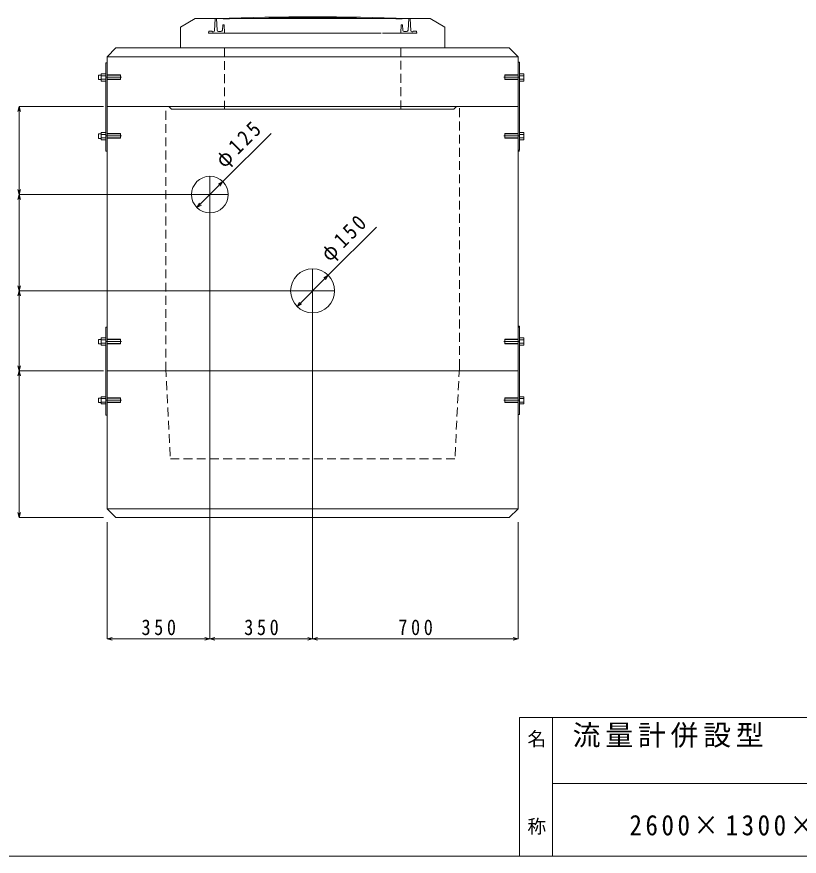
# Model space of a CAD drawing. Units: millimetres at full size, sheet at 1:25; details may follow other scales. Extents: x -16517 to 5598, y -6942 to 5880.
# Drawn here: x -1252 to 1413, y -3523 to -663 of the extents above; entities that cross this region are included whole.
import ezdxf

# ---------------------------------------------------------------- set-up
doc = ezdxf.new("R2010")
doc.units = ezdxf.units.MM
doc.header["$LTSCALE"] = 25
doc.linetypes.add('CHAIN2', pattern=[12, 9, -1, 1, -1])
doc.linetypes.add('DASHED1', pattern=[1.8, 1.2, -0.6])
for name, color, linetype, lineweight in [('0-1_製品図', 4, 'Continuous', 9), ('0-3', 7, 'Continuous', 9), ('1-0', 7, 'Continuous', 9)]:
    doc.layers.add(name, color=color, linetype=linetype, lineweight=lineweight)
doc.styles.add('@ＭＳ ゴシック', font='')
doc.styles.add('ＭＳ ゴシック', font='')
doc.styles.get('@ＭＳ ゴシック').set_extended_font_data('@MS Gothic')
doc.styles.get('ＭＳ ゴシック').set_extended_font_data('MS Gothic')

msp = doc.modelspace()

# ---------------------------------------------------------------- linework, layer by layer
at = {"layer": '0-1_製品図', "color": 3}
for p, q in [((-644.18, -669.31), (-694.18, -699.31)), ((155.82, -669.31), (-644.18, -669.31)), ((155.82, -669.31), (205.82, -699.31)), ((-694.18, -769.31), (-694.18, -699.31)), ((205.82, -769.31), (205.82, -699.31)), ((-944.18, -799.31), (-914.18, -769.31)), ((-914.18, -769.31), (425.82, -769.31)), ((425.82, -769.31), (455.82, -799.31)), ((-944.18, -799.31), (455.82, -799.31)), ((-244.18, -969.31), (-944.18, -969.31)), ((245.82, -969.31), (-734.18, -969.31)), ((-244.18, -969.31), (255.82, -969.31)), ((255.82, -969.31), (455.82, -969.31)), ((455.82, -969.31), (455.82, -1869.31)), ((-944.18, -1869.31), (-859.18, -1869.31)), ((-944.18, -1869.31), (-944.18, -2339.31)), ((-944.18, -1869.31), (-244.18, -1869.31)), ((455.82, -1869.31), (-344.83, -1869.31)), ((-944.18, -2339.31), (-914.18, -2369.31)), ((-914.18, -2369.31), (425.82, -2369.31))]:
    msp.add_line(p, q, dxfattribs=at)
at = {"layer": '0-1_製品図'}
for p, q in [((-569.5, -709.15), (-572.18, -669.31)), ((81.13, -709.15), (83.82, -669.31)), ((-598.3, -713.17), (-599.18, -719.31)), ((-597.31, -712.31), (-587.18, -712.31)), ((-587.18, -712.31), (-585.18, -714.31)), ((-581.57, -714.31), (-585.18, -714.31)), ((-556.37, -713.81), (-564.51, -713.81)), ((-551.38, -709.13), (-550.18, -690.81)), ((-545.68, -690.81), (-550.18, -690.81)), ((-544.18, -719.31), (-545.68, -690.81)), ((55.82, -719.31), (57.32, -690.81)), ((57.32, -690.81), (61.82, -690.81)), ((63.01, -709.13), (61.82, -690.81)), ((68, -713.81), (76.14, -713.81)), ((93.21, -714.31), (96.82, -714.31)), ((98.82, -712.31), (96.82, -714.31)), ((108.95, -712.31), (98.82, -712.31)), ((109.94, -713.17), (110.82, -719.31)), ((-10.91, -719.31), (-599.18, -719.31)), ((-6.72, -719.31), (110.82, -719.31)), ((-899.18, -862.41), (-944.18, -862.41)), ((-944.18, -876.21), (-899.18, -876.21)), ((-899.18, -862.41), (-900.28, -861.31)), ((-900.28, -877.31), (-899.18, -876.21)), ((-899.18, -876.21), (-899.18, -862.41)), ((410.82, -862.41), (411.92, -861.31)), ((410.82, -862.41), (455.82, -862.41)), ((410.82, -876.21), (410.82, -862.41)), ((455.82, -876.21), (410.82, -876.21)), ((411.92, -877.31), (410.82, -876.21)), ((-899.18, -1062.41), (-944.18, -1062.41)), ((-944.18, -1076.21), (-899.18, -1076.21)), ((-899.18, -1062.41), (-900.28, -1061.31)), ((-900.28, -1077.31), (-899.18, -1076.21)), ((-899.18, -1076.21), (-899.18, -1062.41)), ((410.82, -1062.41), (411.92, -1061.31)), ((410.82, -1062.41), (455.82, -1062.41)), ((410.82, -1076.21), (410.82, -1062.41)), ((455.82, -1076.21), (410.82, -1076.21)), ((411.92, -1077.31), (410.82, -1076.21)), ((-899.18, -1762.41), (-944.18, -1762.41)), ((-899.18, -1762.41), (-900.28, -1761.31)), ((-899.18, -1776.21), (-899.18, -1762.41)), ((410.82, -1762.41), (411.92, -1761.31)), ((410.82, -1762.41), (455.82, -1762.41)), ((410.82, -1776.21), (410.82, -1762.41)), ((-944.18, -1776.21), (-899.18, -1776.21)), ((-900.28, -1777.31), (-899.18, -1776.21)), ((455.82, -1776.21), (410.82, -1776.21)), ((411.92, -1777.31), (410.82, -1776.21)), ((-899.18, -1962.41), (-944.18, -1962.41)), ((-899.18, -1962.41), (-900.28, -1961.31)), ((-899.18, -1976.21), (-899.18, -1962.41)), ((410.82, -1962.41), (411.92, -1961.31)), ((410.82, -1962.41), (455.82, -1962.41)), ((410.82, -1976.21), (410.82, -1962.41)), ((-944.18, -1976.21), (-899.18, -1976.21)), ((-900.28, -1977.31), (-899.18, -1976.21)), ((455.82, -1976.21), (410.82, -1976.21)), ((411.92, -1977.31), (410.82, -1976.21))]:
    msp.add_line(p, q, dxfattribs=at)
at = {"layer": '0-1_製品図', "color": 3, "lineweight": 18}
for p, q in [((-549.68, -668.62), (-548.68, -670.59)), ((-549.68, -668.62), (-548.68, -670.59)), ((-463.17, -666.03), (-464.13, -668.13)), ((-463.17, -666.03), (-464.13, -668.13)), ((-393.19, -664.6), (-392.15, -666.65)), ((-95.17, -664.6), (-96.22, -666.65)), ((-25.19, -666.03), (-24.23, -668.13)), ((61.32, -668.62), (60.32, -670.59))]:
    msp.add_line(p, q, dxfattribs=at)
at = {"layer": '0-1_製品図', "color": 7, "linetype": 'DASHED1'}
for p, q in [((-544.18, -769.31), (-544.18, -978.31)), ((55.82, -978.31), (55.82, -769.31)), ((-944.18, -877.31), (-944.18, -861.31)), ((-944.18, -877.31), (-944.18, -861.31)), ((455.82, -877.31), (455.82, -861.31)), ((-744.18, -1869.31), (-744.18, -969.31)), ((255.82, -1860.31), (255.82, -969.31)), ((455.82, -1061.31), (455.82, -1077.31)), ((-944.18, -1777.31), (-944.18, -1761.31)), ((455.82, -1777.31), (455.82, -1761.31)), ((-744.18, -1860.31), (-728.73, -2169.31)), ((255.82, -1860.31), (240.37, -2169.31)), ((455.82, -1961.31), (455.82, -1977.31)), ((455.82, -1961.31), (455.82, -1977.31)), ((-728.73, -2169.31), (-268.93, -2169.31)), ((240.37, -2169.31), (-268.93, -2169.31))]:
    msp.add_line(p, q, dxfattribs=at)
at = {"layer": '0-1_製品図', "color": 7}
for p, q in [((-949.16, -820.6), (-944.18, -820.6)), ((-949.16, -820.6), (-949.16, -1120.71)), ((-944.18, -1120.71), (-944.18, -820.6)), ((455.82, -817.91), (455.82, -1118.01)), ((460.79, -817.91), (455.82, -817.91)), ((460.79, -1118.01), (460.79, -817.91)), ((-964.08, -857.7), (-964.08, -882.57)), ((-964.08, -857.7), (-949.16, -857.7)), ((475.72, -857.7), (460.79, -857.7)), ((475.72, -857.7), (475.72, -882.57)), ((-974.03, -877.6), (-974.03, -862.68)), ((-974.03, -862.68), (-964.08, -862.68)), ((-974.03, -877.6), (-964.08, -877.6)), ((-949.16, -864.33), (-964.08, -864.33)), ((-949.16, -875.94), (-964.08, -875.94)), ((-964.08, -882.57), (-949.16, -882.57)), ((460.79, -864.33), (475.72, -864.33)), ((460.79, -875.94), (475.72, -875.94)), ((475.72, -882.57), (460.79, -882.57)), ((-964.08, -1057.7), (-964.08, -1082.57)), ((-964.08, -1057.7), (-949.16, -1057.7)), ((475.72, -1057.7), (460.79, -1057.7)), ((475.72, -1057.7), (475.72, -1082.57)), ((-974.03, -1077.6), (-974.03, -1062.68)), ((-974.03, -1062.68), (-964.08, -1062.68)), ((-974.03, -1077.6), (-964.08, -1077.6)), ((-949.16, -1064.33), (-964.08, -1064.33)), ((-949.16, -1075.94), (-964.08, -1075.94)), ((-964.08, -1082.57), (-949.16, -1082.57)), ((460.79, -1064.33), (475.72, -1064.33)), ((460.79, -1075.94), (475.72, -1075.94)), ((475.72, -1082.57), (460.79, -1082.57)), ((-949.16, -1120.71), (-944.18, -1120.71)), ((460.79, -1118.01), (455.82, -1118.01)), ((460.79, -1120.71), (455.82, -1120.71)), ((-949.16, -1720.6), (-944.18, -1720.6)), ((-949.16, -1720.6), (-949.16, -2020.71)), ((-944.18, -2020.71), (-944.18, -1720.6)), ((455.82, -1717.91), (455.82, -2018.01)), ((460.79, -1717.91), (455.82, -1717.91)), ((460.79, -1720.6), (455.82, -1720.6)), ((460.79, -2018.01), (460.79, -1717.91)), ((-974.03, -1777.6), (-974.03, -1762.68)), ((-974.03, -1762.68), (-964.08, -1762.68)), ((-964.08, -1757.7), (-964.08, -1782.57)), ((-964.08, -1757.7), (-949.16, -1757.7)), ((-949.16, -1764.33), (-964.08, -1764.33)), ((475.72, -1757.7), (460.79, -1757.7)), ((460.79, -1764.33), (475.72, -1764.33)), ((475.72, -1757.7), (475.72, -1782.57)), ((-974.03, -1777.6), (-964.08, -1777.6)), ((-949.16, -1775.94), (-964.08, -1775.94)), ((-964.08, -1782.57), (-949.16, -1782.57)), ((460.79, -1775.94), (475.72, -1775.94)), ((475.72, -1782.57), (460.79, -1782.57)), ((-974.03, -1977.6), (-974.03, -1962.68)), ((-974.03, -1962.68), (-964.08, -1962.68)), ((-964.08, -1957.7), (-964.08, -1982.57)), ((-964.08, -1957.7), (-949.16, -1957.7)), ((-949.16, -1964.33), (-964.08, -1964.33)), ((475.72, -1957.7), (460.79, -1957.7)), ((460.79, -1964.33), (475.72, -1964.33)), ((475.72, -1957.7), (475.72, -1982.57)), ((-974.03, -1977.6), (-964.08, -1977.6)), ((-949.16, -1975.94), (-964.08, -1975.94)), ((-964.08, -1982.57), (-949.16, -1982.57)), ((460.79, -1975.94), (475.72, -1975.94)), ((475.72, -1982.57), (460.79, -1982.57)), ((-949.16, -2020.71), (-944.18, -2020.71)), ((460.79, -2018.01), (455.82, -2018.01)), ((-944.18, -2339.31), (455.82, -2339.31))]:
    msp.add_line(p, q, dxfattribs=at)
at = {"layer": '0-1_製品図', "linetype": 'CHAIN2'}
for p, q in [((-948.13, -869.31), (-895.24, -869.31)), ((459.76, -869.31), (406.87, -869.31)), ((-948.13, -1069.31), (-895.24, -1069.31)), ((459.76, -1069.31), (406.87, -1069.31)), ((-948.13, -1769.31), (-895.24, -1769.31)), ((459.76, -1769.31), (406.87, -1769.31)), ((-948.13, -1969.31), (-895.24, -1969.31)), ((459.76, -1969.31), (406.87, -1969.31))]:
    msp.add_line(p, q, dxfattribs=at)
at = {"layer": '0-1_製品図'}
for points in [[(-572.18, -669.31), (-576.7, -669.31), (-578.57, -711.44)], [(83.82, -669.31), (88.34, -669.31), (90.21, -711.44)], [(-900.28, -861.31), (-944.18, -861.31), (-944.18, -877.31), (-900.28, -877.31)], [(411.92, -861.31), (455.82, -861.31), (455.82, -877.31), (411.92, -877.31)], [(-900.28, -1061.31), (-944.18, -1061.31), (-944.18, -1077.31), (-900.28, -1077.31)], [(411.92, -1061.31), (455.82, -1061.31), (455.82, -1077.31), (411.92, -1077.31)], [(-900.28, -1761.31), (-944.18, -1761.31), (-944.18, -1777.31), (-900.28, -1777.31)], [(411.92, -1761.31), (455.82, -1761.31), (455.82, -1777.31), (411.92, -1777.31)], [(-900.28, -1961.31), (-944.18, -1961.31), (-944.18, -1977.31), (-900.28, -1977.31)], [(411.92, -1961.31), (455.82, -1961.31), (455.82, -1977.31), (411.92, -1977.31)]]:
    msp.add_lwpolyline(points, dxfattribs=at)
at = {"layer": '0-1_製品図', "color": 3}
for points in [[(455.82, -799.31), (455.82, -969.31), (245.82, -969.31), (236.82, -978.31), (-725.18, -978.31), (-734.18, -969.31), (-944.18, -969.31), (-944.18, -799.31)], [(-944.18, -969.31), (-944.18, -1869.31), (-244.18, -1869.31)], [(425.82, -2369.31), (455.82, -2339.31), (455.82, -1869.31), (350.82, -1869.31)]]:
    msp.add_lwpolyline(points, dxfattribs=at)
at = {"layer": '0-1_製品図', "color": 3, "lineweight": 18}
for radius, start, end in [(9000, 87.93054, 92.06946), (8998, 91.4007, 91.9393), (8998, 91.4007, 91.9393), (8998, 89.05777, 90.94223), (8998, 88.0607, 88.5993)]:
    msp.add_arc((-244.18, -9663.44), radius, start, end, dxfattribs=at)
at = {"layer": '0-1_製品図'}
for centre, radius, start, end in [((-597.31, -713.31), 1, 90, 171.86945), ((-581.57, -711.31), 3, 270, 357.45486), ((-564.51, -708.81), 5, 183.8567, 270), ((-556.37, -708.81), 5, 270, 356.26851), ((68, -708.81), 5, 183.73149, 270), ((76.14, -708.81), 5, 270, 356.1433), ((93.21, -711.31), 3, 182.54514, 270), ((108.95, -713.31), 1, 8.13055, 90)]:
    msp.add_arc(centre, radius, start, end, dxfattribs=at)
at = {"layer": '0-3', "color": 4}
for p, q in [((-1243.48, -969.31), (-1248.01, -986.21)), ((-1243.48, -1269.31), (-1243.48, -969.31)), ((-1243.48, -969.31), (-1238.95, -986.21)), ((-1243.48, -969.31), (-956.56, -969.31)), ((-549.99, -1225.11), (-385.94, -1061.07)), ((-638.38, -1313.5), (-549.99, -1225.11)), ((-594.18, -2783.22), (-594.18, -1206.81)), ((-549.99, -1225.11), (-565.14, -1233.86)), ((-549.99, -1225.11), (-558.74, -1240.27)), ((-1243.48, -1269.31), (-1248.01, -1252.41)), ((-1243.48, -1269.31), (-1238.95, -1252.41)), ((-1243.48, -1269.31), (-1248.01, -1286.21)), ((-1243.48, -1597.31), (-1243.48, -1269.31)), ((-1243.48, -1269.31), (-1238.95, -1286.21)), ((-1243.48, -1269.31), (-531.68, -1269.31)), ((-638.38, -1313.5), (-629.63, -1298.35)), ((-638.38, -1313.5), (-623.22, -1304.75)), ((-191.15, -1544.28), (-27.1, -1380.23)), ((-297.21, -1650.34), (-191.15, -1544.28)), ((-244.18, -2783.22), (-244.18, -1522.31)), ((-191.15, -1544.28), (-206.3, -1553.03)), ((-191.15, -1544.28), (-199.9, -1559.43)), ((-1243.48, -1597.31), (-1248.01, -1580.41)), ((-1243.48, -1597.31), (-1248.01, -1614.21)), ((-1243.48, -1597.31), (-1238.95, -1580.41)), ((-1243.48, -1869.31), (-1243.48, -1597.31)), ((-1243.48, -1597.31), (-1238.95, -1614.21)), ((-1243.48, -1597.31), (-169.18, -1597.31)), ((-297.21, -1650.34), (-288.46, -1635.19)), ((-297.21, -1650.34), (-282.06, -1641.59)), ((-1243.48, -1869.31), (-1248.01, -1852.41)), ((-1243.48, -1869.31), (-1238.95, -1852.41)), ((-1243.48, -1869.31), (-1248.01, -1886.21)), ((-1243.48, -2369.31), (-1243.48, -1869.31)), ((-1243.48, -1869.31), (-1238.95, -1886.21)), ((-1243.48, -1869.31), (-956.56, -1869.31)), ((-1243.48, -2369.31), (-1248.01, -2352.41)), ((-1243.48, -2369.31), (-1238.95, -2352.41)), ((-1243.48, -2369.31), (-956.56, -2369.31)), ((-944.18, -2783.22), (-944.18, -2385.74)), ((455.82, -2783.22), (455.82, -2385.74)), ((-944.18, -2783.22), (-927.28, -2778.69)), ((-944.18, -2783.22), (-594.18, -2783.22)), ((-944.18, -2783.22), (-927.28, -2787.75)), ((-594.18, -2783.22), (-611.08, -2778.69)), ((-594.18, -2783.22), (-611.08, -2787.75)), ((-594.18, -2783.22), (-577.28, -2778.69)), ((-594.18, -2783.22), (-244.18, -2783.22)), ((-594.18, -2783.22), (-577.28, -2787.75)), ((-244.18, -2783.22), (-261.08, -2778.69)), ((-244.18, -2783.22), (-261.08, -2787.75)), ((-244.18, -2783.22), (-227.28, -2778.69)), ((-244.18, -2783.22), (455.82, -2783.22)), ((-244.18, -2783.22), (-227.28, -2787.75)), ((455.82, -2783.22), (438.92, -2778.69)), ((455.82, -2783.22), (438.92, -2787.75))]:
    msp.add_line(p, q, dxfattribs=at)
at = {"layer": '0-3'}
for centre, radius in [((-594.18, -1269.31), 62.5), ((-244.18, -1597.31), 75)]:
    msp.add_circle(centre, radius, dxfattribs=at)
at = {"layer": '1-0', "color": 2}
for p, q in [((460.56, -3050.82), (460.56, -3523.32)), ((460.56, -3050.82), (4973.06, -3050.82)), ((573.06, -3050.82), (573.06, -3523.32)), ((573.06, -3275.82), (1935.56, -3275.82)), ((585.56, -3523.32), (4973.06, -3523.32))]:
    msp.add_line(p, q, dxfattribs=at)
at = {"layer": '1-0', "color": 5}
msp.add_line((-4973.06, -3523.32), (4973.06, -3523.32), dxfattribs=at)

# ---------------------------------------------------------------- texts
at = {"layer": '0-3', "char_height": 53.46, "attachment_point": 7, "rotation": 45, "style": 'ＭＳ ゴシック'}
for s, insert in [('\\T1.3;\\W0.9;φ125', (-534.37, -1191.82)), ('\\T1.3;\\W0.9;φ150', (-175.53, -1510.98))]:
    msp.add_mtext(s, dxfattribs=dict(at, insert=insert))
at = {"layer": '0-3', "char_height": 53.46, "attachment_point": 7, "style": 'ＭＳ ゴシック'}
for s, insert in [('\\T1.4;\\W0.85;350', (-827.18, -2770.72)), ('\\T1.4;\\W0.85;350', (-477.18, -2770.72)), ('\\T1.4;\\W0.85;700', (47.82, -2770.72))]:
    msp.add_mtext(s, dxfattribs=dict(at, insert=insert))
at = {"layer": '1-0', "attachment_point": 7, "style": 'ＭＳ ゴシック'}
for s, insert, char_height in [('\\T1.17;流量計併設型\u3000Ⅰ型', (641.33, -3154.01), 69.69), ('\\T1.28;\\W0.9;2600×1300×1150H', (834.94, -3453.34), 69.65)]:
    msp.add_mtext(s, dxfattribs=dict(at, insert=insert, char_height=char_height))
at = {"layer": '1-0', "insert": (489.24, -3090.82), "char_height": 46.74, "attachment_point": 7, "rotation": 270, "style": '@ＭＳ ゴシック'}
msp.add_mtext('\\T1.17;名\u3000\u3000\u3000称', dxfattribs=at)

doc.saveas('drawing.dxf')
